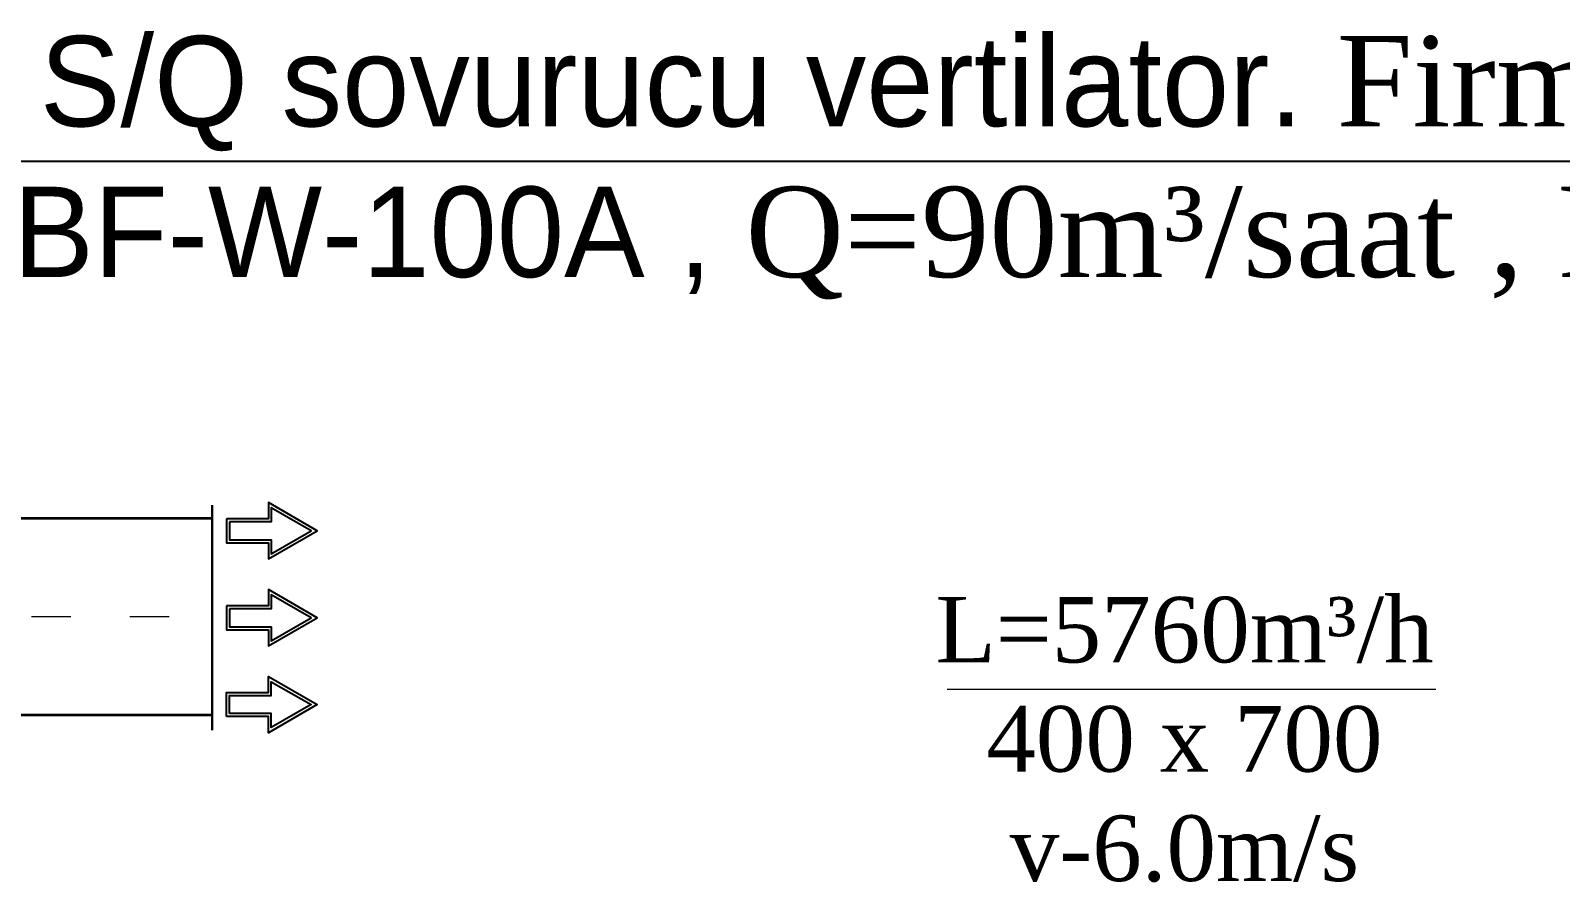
# Model space of a CAD drawing. Header units: inches. Extents: x 23 to 100097, y 11 to 104145.
# Drawn here: x 88263 to 92929, y 32363 to 34961 of the extents above; entities that cross this region are included whole.
import ezdxf

# ---------------------------------------------------------------- set-up
doc = ezdxf.new("R2010")
doc.units = ezdxf.units.IN
doc.header["$MEASUREMENT"] = 0
doc.linetypes.add('ACAD_ISO03W100', pattern=[30, 12, -18])
for name, color, linetype, lineweight in [('Cedvel', 7, 'Continuous', 0), ('Divar', 7, 'Continuous', 25), ('T-DİFÜZÖR', 7, 'Continuous', 0)]:
    doc.layers.add(name, color=color, linetype=linetype, lineweight=lineweight)
doc.layers.add('TEKST', color=7, linetype='Continuous')
doc.layers.add('VRV MUSA', color=5, linetype='Continuous')
doc.styles.add('ilqar text 001', font='', dxfattribs={"height": 300})
doc.styles.add('Times Latin', font='')
doc.styles.get('ilqar text 001').set_extended_font_data('A3 Times AzLat')
doc.styles.get('Times Latin').set_extended_font_data('Times Latin')

msp = doc.modelspace()

# ---------------------------------------------------------------- linework, layer by layer
at = {"layer": 'Divar'}
msp.add_line((88122.8, 34562.7), (96484.9, 34562.7), dxfattribs=at)
at = {"layer": 'T-DİFÜZÖR', "color": 3, "lineweight": 30}
msp.add_line((88816.7, 32827.4, 0), (88816.7, 33513.2, 0), dxfattribs=at)
at = {"layer": 'T-DİFÜZÖR', "color": 3, "lineweight": 25, "elevation": 0}
for points in [[(88859.9, 33472.2), (88859.9, 33399), (88988, 33399), (88988, 33349.7), (89136.8, 33435.6), (88988, 33521.5), (88988, 33472.2)], [(88869.1, 33463), (88869.1, 33408.2), (88997.1, 33408.2), (88997.1, 33365.5), (89118.5, 33435.6), (88997.1, 33505.7), (88997.1, 33463)], [(88859.9, 33206.9), (88859.9, 33133.7), (88988, 33133.7), (88988, 33084.4), (89136.8, 33170.3), (88988, 33256.2), (88988, 33206.9)], [(88869.1, 33197.7), (88869.1, 33142.9), (88997.1, 33142.9), (88997.1, 33100.2), (89118.5, 33170.3), (88997.1, 33240.4), (88997.1, 33197.7)], [(88859.9, 32868.4), (88859.9, 32941.6), (88988, 32941.6), (88988, 32990.9), (89136.8, 32905), (88988, 32819.1), (88988, 32868.4)], [(88869.1, 32877.6), (88869.1, 32932.5), (88997.1, 32932.5), (88997.1, 32975.1), (89118.5, 32905), (88997.1, 32835), (88997.1, 32877.6)]]:
    msp.add_lwpolyline(points, close=True, dxfattribs=at)
at = {"layer": 'TEKST', "color": 3, "lineweight": 35, "ltscale": 0.95}
for p, q in [((86165.7, 33473.7, 0), (88816.7, 33473.7, 0)), ((86165.7, 32873.7, 0), (88816.7, 32873.7, 0))]:
    msp.add_line(p, q, dxfattribs=at)
at = {"layer": 'TEKST', "color": 3, "linetype": 'ACAD_ISO03W100', "lineweight": 9, "ltscale": 10}
msp.add_line((86165.7, 33173.7, 0), (88816.7, 33173.7, 0), dxfattribs=at)
at = {"layer": 'VRV MUSA', "color": 0, "linetype": 'ByBlock', "lineweight": 0, "ltscale": 1.55}
msp.add_line((92549.3, 32950.8), (91058.6, 32950.8), dxfattribs=at)

# ---------------------------------------------------------------- texts
at = {"layer": 'Cedvel', "color": 4, "insert": (92334.1, 34141.2), "char_height": 275.7918, "width": 8393.222, "attachment_point": 8, "style": 'ilqar text 001'}
msp.add_mtext('{\\C256;S/Q sovurucu vertilator. \\fTimes New Roman|b0|i0|c238|p18;Firmı Systemair. Model-\\fA3 Times AzLat|b0|i0|c204|p18; BF-W-100A , \\fTimes New Roman|b0|i0|c238|p18;Q=\\fTimes New Roman|b0|i0|c0|p18;9\\fTimes New Roman|b0|i0|c238|p18;0m³/saa\\fTimes New Roman|b0|i0|c204|p18;t\\fTimes New Roman|b0|i0|c0|p18; , \\fTimes New Roman|b0|i0|c238|p18;P=\\fTimes New Roman|b0|i0|c0|p18;2\\fTimes New Roman|b0|i0|c238|p18;0Pa\\fTimes New Roman|b0|i0|c0|p18; ,\\fA3 Times AzLat|b0|i0|c204|p18; N=0.015 ~1}', dxfattribs=at)
at = {"layer": 'VRV MUSA', "color": 0, "lineweight": 9, "ltscale": 150, "insert": (91019, 33233.8), "char_height": 200, "width": 1527.005, "attachment_point": 1, "style": 'Times Latin'}
msp.add_mtext('\\pxqc;L=5760m{\\fTimes New Roman|b0|i0|c238|p18;³}/h\\P400 x 700\\Pv-6.0m/s\\P ', dxfattribs=at)

doc.saveas('drawing.dxf')
